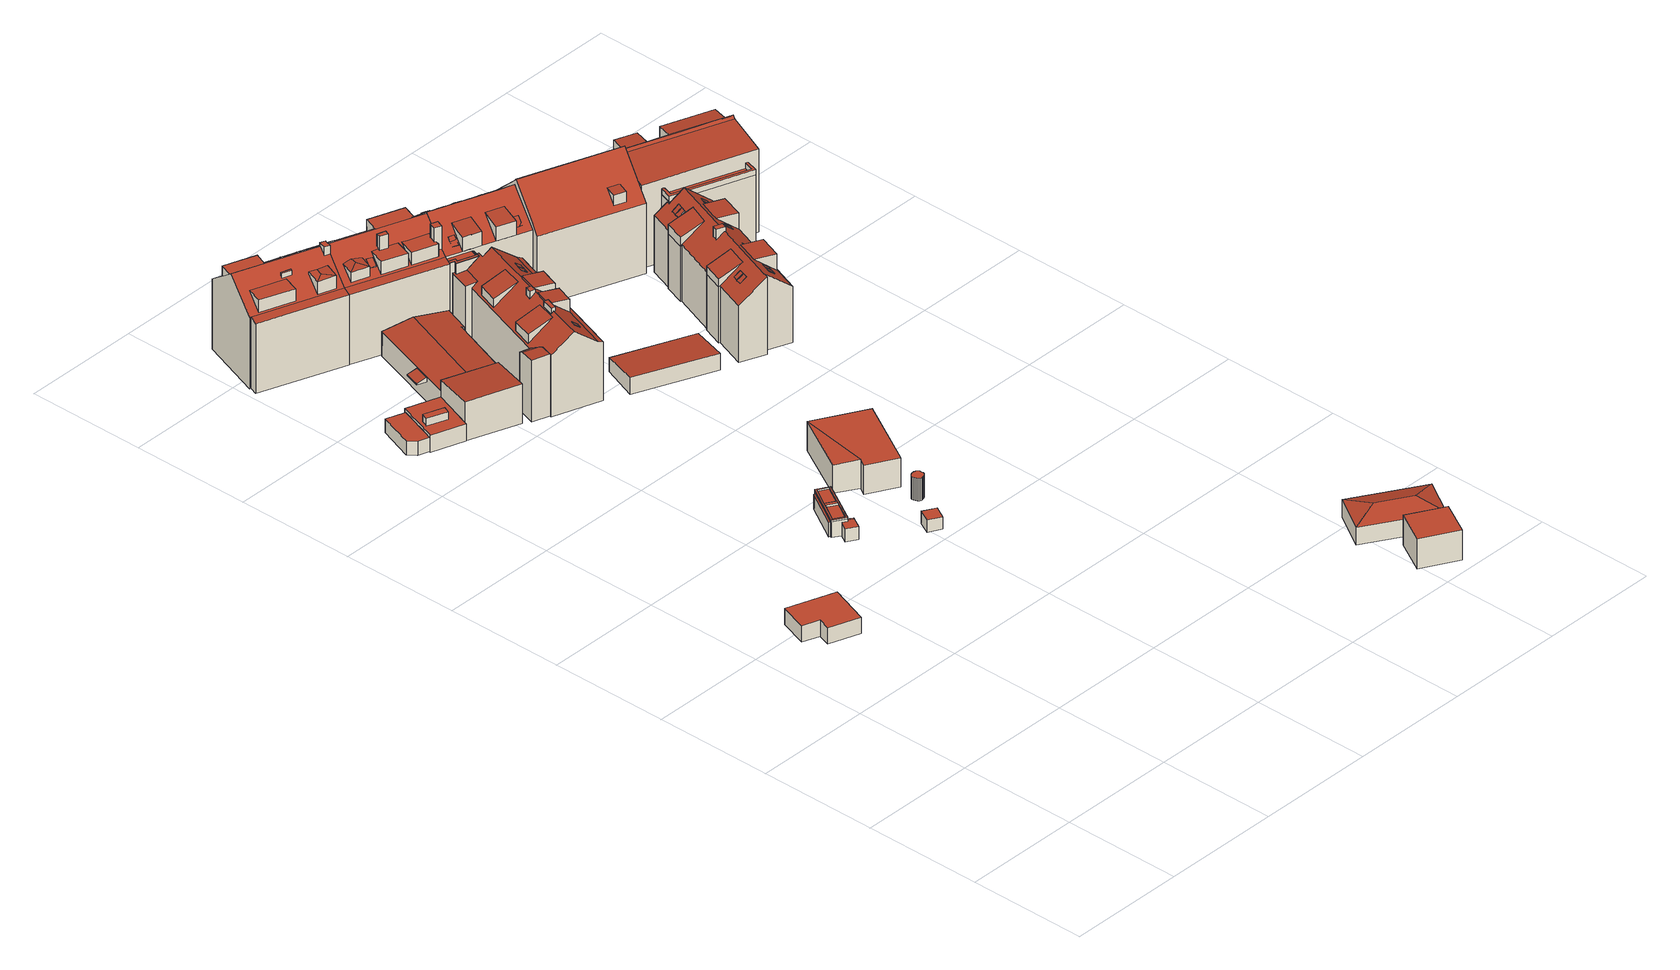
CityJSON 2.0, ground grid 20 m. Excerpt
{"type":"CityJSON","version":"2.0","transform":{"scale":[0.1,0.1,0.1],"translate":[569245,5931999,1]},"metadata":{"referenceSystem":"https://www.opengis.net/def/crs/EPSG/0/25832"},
"CityObjects":{
"building1":{"type":"Building","attributes":{"Grundfläche 2D":"54.340527","Grundhöhe NN":"1.932"},"geometry":[{"type":"Solid","lod":"3","boundaries":[[[[0,1,2,3,4,5]],[[6,7,5,4]],[[7,8,0,5]],[[8,9,1,0]],[[9,10,2,1]],[[10,11,3,2]],[[11,6,4,3]],[[11,10,9,8,7,6]]]],"semantics":{"surfaces":[{"type":"RoofSurface"},{"type":"WallSurface"},{"type":"GroundSurface"}],"values":[[0,1,1,1,1,1,1,2]]}}]},
"building2":{"type":"Building","attributes":{"Grundfläche 2D":"22.832869","Grundhöhe NN":"1.859"},"geometry":[{"type":"Solid","lod":"3","boundaries":[[[[12,13,14,15,16]],[[12,16,17,18]],[[13,12,18,19]],[[14,13,19,20]],[[15,14,20,21]],[[16,15,21,17]],[[21,20,19,18,17]]]],"semantics":{"surfaces":[{"type":"RoofSurface"},{"type":"WallSurface"},{"type":"GroundSurface"}],"values":[[0,1,1,1,1,1,2]]}}]},
"building3":{"type":"Building","attributes":{"Grundfläche 2D":"44.532243","Grundhöhe NN":"1.876"},"children":["building3-1"],"geometry":[{"type":"Solid","lod":"3","boundaries":[[[[22,23,24,25,26]],[[25,24,27,28]],[[29,22,26,25,28,21]],[[23,22,29,30]],[[24,23,30,27]],[[29,21,28,27,30]]]],"semantics":{"surfaces":[{"type":"RoofSurface"},{"type":"WallSurface"},{"type":"GroundSurface"}],"values":[[0,1,1,1,1,2]]}}]},
"building3-1":{"type":"BuildingInstallation","parents":["building3"],"geometry":[{"type":"MultiSurface","lod":"3","boundaries":[[[31,32,33,34]],[[34,33,35,36]],[[31,34,36,37]],[[37,38,32,31]],[[38,35,33,32]]],"semantics":{"surfaces":[{"type":"RoofSurface"},{"type":"WallSurface"}],"values":[0,1,1,1,1]}}]},
"building4":{"type":"Building","attributes":{"Grundfläche 2D":"25.685992","Grundhöhe NN":"2.816"},"children":["building4-1","building4-2","building4-3"],"geometry":[{"type":"Solid","lod":"3","boundaries":[[[[39,40,41,42,43,44]],[[45,46,47,48]],[[49,50,51,52]],[[53,54,55,56,57,58]],[[45,48,59,60]],[[46,45,60,61]],[[47,46,61,62]],[[49,52,63,64]],[[50,49,64,65]],[[51,50,65,66]],[[56,39,44,67,68,57]],[[63,52,51,66,69,42,41,40,39,56,55,70]],[[43,42,69,71]],[[47,62,67,44,43,71,59,48]],[[58,57,68,72]],[[53,58,72,73]],[[54,53,73,74]],[[55,54,74,70]],[[62,61,60,59,71,69,66,65,64,63,70,74,73,72,68,67]]]],"semantics":{"surfaces":[{"type":"RoofSurface"},{"type":"WallSurface"},{"type":"GroundSurface"}],"values":[[0,0,0,0,1,1,1,1,1,1,1,1,1,1,1,1,1,1,2]]}}]},
"building4-1":{"type":"BuildingInstallation","parents":["building4"],"geometry":[{"type":"MultiSurface","lod":"3","boundaries":[[[75,76,77,78,79,80,81,82]],[[83,84,77,76]],[[78,85,86,79]],[[80,79,86,87]],[[42,43,82,81]],[[43,44,75,82]]],"semantics":{"surfaces":[{"type":"RoofSurface"},{"type":"WallSurface"}],"values":[0,1,1,1,1,1]}}]},
"building4-2":{"type":"BuildingInstallation","parents":["building4"],"geometry":[{"type":"MultiSurface","lod":"3","boundaries":[[[88,89,76,75,90,91,92,81,80,93]],[[44,39,90,75]],[[39,40,41,42,81,92,91,90]],[[93,80,87,94]],[[95,96,89,88]],[[96,83,76,89]]],"semantics":{"surfaces":[{"type":"RoofSurface"},{"type":"WallSurface"}],"values":[0,1,1,1,1,1]}}]},
"building4-3":{"type":"BuildingInstallation","parents":["building4"],"geometry":[{"type":"MultiSurface","lod":"3","boundaries":[[[77,88,93,78]],[[88,77,84,95]],[[78,93,94,85]]],"semantics":{"surfaces":[{"type":"RoofSurface"},{"type":"WallSurface"}],"values":[0,1,1]}}]},
"building5":{"type":"Building","attributes":{"Grundfläche 2D":"193.200334","Grundhöhe NN":"1.757"},"children":["building5-1","building5-2","building5-3","building5-4"],"geometry":[{"type":"Solid","lod":"3","boundaries":[[[[97,98,99,100,101]],[[102,103,104]],[[103,102,105,106]],[[107,108,104,103,106]],[[109,110,111,112]],[[113,114,115,116,117,118],[119,120,121,109,112,122]],[[116,123,124,125,126,113,118,117],[127,128,97,101,100],[108,107,106,105,129,130,131]],[[126,125,124,132,133]],[[99,98,128,127]],[[100,99,127]],[[98,97,128]],[[102,104,130,129]],[[105,102,129]],[[104,108,131,130]],[[112,111,122]],[[121,120,110,109]],[[122,111,110,120,119]],[[132,124,134,135]],[[133,132,135,136]],[[126,133,136,137]],[[115,114,138,139]],[[123,116,115,139,140]],[[124,123,140,134]],[[114,113,126,137,138]],[[134,140,139,138,137,136,135]]]],"semantics":{"surfaces":[{"type":"RoofSurface"},{"type":"WallSurface"},{"type":"GroundSurface"}],"values":[[0,0,0,0,0,0,0,0,1,1,1,1,1,1,1,1,1,1,1,1,1,1,1,1,2]]}}]},
"building5-1":{"type":"BuildingInstallation","parents":["building5"],"geometry":[{"type":"MultiSurface","lod":"3","boundaries":[[[141,142,143,144]],[[144,143,145,146]],[[141,144,146,147]],[[142,141,147,148]],[[143,142,148,145]]],"semantics":{"surfaces":[{"type":"RoofSurface"},{"type":"WallSurface"}],"values":[0,1,1,1,1]}}]},
"building5-2":{"type":"BuildingInstallation","parents":["building5"],"geometry":[{"type":"MultiSurface","lod":"3","boundaries":[[[149,150,151,152,153,154]],[[155,117,156,152,151,150]],[[156,157,153,152]],[[158,149,154,153,157,118]],[[158,155,150,149]]],"semantics":{"surfaces":[{"type":"RoofSurface"},{"type":"WallSurface"}],"values":[0,1,1,1,1]}}]},
"building5-3":{"type":"BuildingInstallation","parents":["building5"],"geometry":[{"type":"MultiSurface","lod":"3","boundaries":[[[159,160,161,162]],[[163,164,159,162]],[[164,165,160,159]],[[165,166,161,160]],[[166,163,162,161]]],"semantics":{"surfaces":[{"type":"RoofSurface"},{"type":"WallSurface"}],"values":[0,1,1,1,1]}}]},
"building5-4":{"type":"BuildingInstallation","parents":["building5"],"geometry":[{"type":"MultiSurface","lod":"3","boundaries":[[[167,168,169,170]],[[170,169,171,172]],[[167,170,172,173]],[[168,167,173,174]],[[169,168,174,171]]],"semantics":{"surfaces":[{"type":"RoofSurface"},{"type":"WallSurface"}],"values":[0,1,1,1,1]}}]},
"building6":{"type":"Building","attributes":{"Grundfläche 2D":"5.568268","Grundhöhe NN":"2.691"},"geometry":[{"type":"Solid","lod":"3","boundaries":[[[[175,176,177,178]],[[179,180,178,177]],[[180,181,175,178]],[[181,182,176,175]],[[182,179,177,176]],[[182,181,180,179]]]],"semantics":{"surfaces":[{"type":"RoofSurface"},{"type":"WallSurface"},{"type":"GroundSurface"}],"values":[[0,1,1,1,1,2]]}}]},
"building7":{"type":"Building","attributes":{"Grundfläche 2D":"240.146112","Grundhöhe NN":"1.621"},"children":["building7-1"],"geometry":[{"type":"Solid","lod":"3","boundaries":[[[[183,184,185,186,187]],[[183,188,189,190,191,192,184]],[[193,194,195,196]],[[188,197,198,189]],[[190,189,198,199]],[[191,190,199,200]],[[192,191,200,201]],[[185,184,192,201,202]],[[187,186,185,202,203]],[[193,187,203,204,194]],[[195,194,204,205]],[[195,205,197,188,196]],[[187,193,196,188,183]],[[205,204,203,202,201,200,199,198,197]]]],"semantics":{"surfaces":[{"type":"RoofSurface"},{"type":"WallSurface"},{"type":"GroundSurface"}],"values":[[0,0,0,1,1,1,1,1,1,1,1,1,1,2]]}}]},
"building7-1":{"type":"BuildingInstallation","parents":["building7"],"geometry":[{"type":"MultiSurface","lod":"3","boundaries":[[[206,207,208,209]],[[210,211,209,208]],[[212,210,208,207]],[[211,213,206,209]],[[213,212,207,206]],[[212,213,211,210]]],"semantics":{"surfaces":[{"type":"RoofSurface"},{"type":"WallSurface"},{"type":"OuterCeilingSurface"}],"values":[0,1,1,1,1,2]}}]},
"building8":{"type":"Building","attributes":{"Grundfläche 2D":"2.657751","Grundhöhe NN":"2.793"},"geometry":[{"type":"Solid","lod":"3","boundaries":[[[[214,215,216,217,218,219,220,221,222,223,224,225,226,227,228,229,230,231,232,233]],[[234,235,222,221]],[[235,236,223,222]],[[236,237,224,223]],[[237,238,225,224]],[[238,239,226,225]],[[239,240,227,226]],[[240,241,228,227]],[[241,242,229,228]],[[242,243,230,229]],[[243,244,231,230]],[[244,245,232,231]],[[245,246,233,232]],[[246,247,214,233]],[[247,248,215,214]],[[248,249,216,215]],[[249,250,217,216]],[[250,251,218,217]],[[251,252,219,218]],[[252,253,220,219]],[[253,234,221,220]],[[244,243,242,241,240,239,238,237,236,235,234,253,252,251,250,249,248,247,246,245]]]],"semantics":{"surfaces":[{"type":"RoofSurface"},{"type":"WallSurface"},{"type":"GroundSurface"}],"values":[[0,1,1,1,1,1,1,1,1,1,1,1,1,1,1,1,1,1,1,1,1,2]]}}]},
"building9":{"type":"Building","attributes":{"Grundfläche 2D":"118.452897","Grundhöhe NN":"2.878"},"geometry":[{"type":"Solid","lod":"3","boundaries":[[[[254,255,256,257]],[[256,255,258,259,260]],[[261,262,263,255,254,257]],[[263,264,258,255]],[[264,265,259,258]],[[265,266,260,259]],[[266,267,256,260]],[[267,261,257,256]],[[267,266,265,264,263,262,261]]]],"semantics":{"surfaces":[{"type":"RoofSurface"},{"type":"WallSurface"},{"type":"GroundSurface"}],"values":[[0,0,1,1,1,1,1,1,2]]}}]},
"building10":{"type":"Building","attributes":{"Grundfläche 2D":"240.485648","Grundhöhe NN":"1.608"},"children":["building10-1","building10-2","building10-3","building10-4","building10-5"],"geometry":[{"type":"Solid","lod":"3","boundaries":[[[[268,269,270,271,272,273,274,275]],[[276,277,278,279,280]],[[281,282,283,284]],[[285,286,287,288,289,290,291,292,293,294]],[[272,271,270,288,287,295,296,297,298,299,294,293,300,301,302,303,304,290,289,305,273]],[[306,304,303,302,301,300,307,308,309,310,311,312,313,314,315,316,317,318,319,320],[321,322,276,280,279],[323,284,283,324]],[[325,326,297,296,295,327,328]],[[313,312,329,330,331,332,333,334,314]],[[335,336,337,317]],[[320,338,318,317,337,339]],[[288,270,269,268]],[[275,274,273,305,289]],[[289,288,268,275]],[[277,322,321,278]],[[279,278,321]],[[322,277,276]],[[281,323,324,282]],[[283,282,324]],[[281,284,323]],[[325,285,294,299,298,297,326]],[[286,328,327,295,287]],[[286,285,325,328]],[[329,312,340,341]],[[331,330,342,343]],[[330,329,341,342]],[[344,333,332,331,343,345]],[[334,333,344,346,315,314]],[[335,316,347,348,336]],[[339,337,336,348,349]],[[320,339,349,350]],[[317,318,317,316,335]],[[307,300,293,292,351,352]],[[353,309,308,307,352,354]],[[310,309,353,355]],[[311,310,355,356]],[[311,356,340,312]],[[316,315,346,347]],[[338,319,318]],[[357,306,320,319,338,320,350]],[[291,290,304,306,357,358]],[[292,291,358,351]],[[346,344,345,343,342,341,340,356,355,353,354,352,351,358,357,350,349,348,347]]]],"semantics":{"surfaces":[{"type":"RoofSurface"},{"type":"WallSurface"},{"type":"GroundSurface"}],"values":[[0,0,0,0,0,0,0,0,0,0,1,1,1,1,1,1,1,1,1,1,1,1,1,1,1,1,1,1,1,1,1,1,1,1,1,1,1,1,1,1,1,2]]}}]},
"building10-1":{"type":"BuildingInstallation","parents":["building10"],"geometry":[{"type":"MultiSurface","lod":"3","boundaries":[[[359,360,361,362,363]],[[361,360,364,365]],[[366,363,362,361,365,303]],[[359,363,366,367]],[[302,364,360,359,367]]],"semantics":{"surfaces":[{"type":"RoofSurface"},{"type":"WallSurface"}],"values":[0,1,1,1,1]}}]},
"building10-2":{"type":"BuildingInstallation","parents":["building10"],"geometry":[{"type":"MultiSurface","lod":"3","boundaries":[[[368,369,370,371,372,373]],[[374,370,369,368,375,376]],[[373,372,377,378]],[[368,373,378,375]],[[374,379,371,370]],[[372,371,379,377]]],"semantics":{"surfaces":[{"type":"RoofSurface"},{"type":"WallSurface"}],"values":[0,1,1,1,1,1]}}]},
"building10-3":{"type":"BuildingInstallation","parents":["building10"],"geometry":[{"type":"MultiSurface","lod":"3","boundaries":[[[380,381,382,383,384,385]],[[385,384,386,387]],[[381,380,385,387,388]],[[388,389,382,381]],[[384,383,382,389,386]]],"semantics":{"surfaces":[{"type":"RoofSurface"},{"type":"WallSurface"}],"values":[0,1,1,1,1]}}]},
"building10-4":{"type":"BuildingInstallation","parents":["building10"],"geometry":[{"type":"MultiSurface","lod":"3","boundaries":[[[390,391,392,393]],[[391,390,394,395]],[[395,396,392,391]],[[397,393,392,396]],[[397,394,390,393]]],"semantics":{"surfaces":[{"type":"RoofSurface"},{"type":"WallSurface"}],"values":[0,1,1,1,1]}}]},
"building10-5":{"type":"BuildingInstallation","parents":["building10"],"geometry":[{"type":"MultiSurface","lod":"3","boundaries":[[[398,399,400,401,402,403]],[[404,405,403,402]],[[399,398,403,405,406]],[[399,406,407,401,400]],[[402,401,407,404]]],"semantics":{"surfaces":[{"type":"RoofSurface"},{"type":"WallSurface"}],"values":[0,1,1,1,1]}}]},
"building11":{"type":"Building","attributes":{"Grundfläche 2D":"162.364234","Grundhöhe NN":"1.799"},"children":["building11-1","building11-2","building11-3","building11-4"],"geometry":[{"type":"MultiSurface","lod":"3","boundaries":[[[408,409,410]],[[409,411,412,413,410]],[[414,415,416,411,409,408]],[[417,418,419,420,421]],[[422,423,424,425,426,427,428,429,430]],[[431,432,433,434,435,436,437,438]],[[439,440,114,113],[420,441,442,443,417,421]],[[444,445,446,447,439,113,126,448],[449,423,422,430,450,451,452,453],[454,455,435,434,431,438,456,457],[411,416,415,458,459,460,413,412]],[[126,133,461,462,463,464,445,444,448]],[[408,410,460,459]],[[459,458,415,414,408]],[[410,413,460]],[[420,419,442,441]],[[418,417,443]],[[443,442,419,418]],[[426,425,452,451]],[[429,450,430]],[[424,423,449,453]],[[425,424,453,452]],[[454,457,437,436,455]],[[438,437,457,456]],[[455,436,435]],[[440,439,447,446,445,465,466]],[[466,467,468,138,114,440]],[[126,113,114,138,137]],[[469,470,471,462,461,133,136,472]],[[473,465,445,464,463,462,471,474]],[[133,126,137,136]],[[468,475,476,477]],[[478,467,479,480]],[[481,472,477,476]],[[469,482,480,479]],[[472,136,137,138,468,477]],[[466,465,473,474,471,470,469,479,467]]],"semantics":{"surfaces":[{"type":"RoofSurface"},{"type":"WallSurface"},{"type":"GroundSurface"}],"values":[0,0,0,0,0,0,0,0,0,1,1,1,1,1,1,1,1,1,1,1,1,1,1,1,1,1,1,1,1,1,1,1,2,2]}}]},
"building11-1":{"type":"BuildingInstallation","parents":["building11"],"geometry":[{"type":"MultiSurface","lod":"3","boundaries":[[[483,484,485,486]],[[486,485,433,432]],[[487,483,486,432,431]],[[487,488,484,483]],[[433,485,484,488,434]]],"semantics":{"surfaces":[{"type":"RoofSurface"},{"type":"WallSurface"}],"values":[0,1,1,1,1]}}]},
"building11-2":{"type":"BuildingInstallation","parents":["building11"],"geometry":[{"type":"MultiSurface","lod":"3","boundaries":[[[489,490,491,492]],[[490,489,493,494]],[[492,491,495,496]],[[489,492,496,493]],[[491,490,494,495]]],"semantics":{"surfaces":[{"type":"RoofSurface"},{"type":"WallSurface"}],"values":[0,1,1,1,1]}}]},
"building11-3":{"type":"BuildingInstallation","parents":["building11"],"geometry":[{"type":"MultiSurface","lod":"3","boundaries":[[[497,498,499,500,501]],[[450,429,428,499,498,497,447]],[[500,499,428,427]],[[426,451,446,501,500,427]],[[497,501,446,447]]],"semantics":{"surfaces":[{"type":"RoofSurface"},{"type":"WallSurface"}],"values":[0,1,1,1,1]}}]},
"building11-4":{"type":"BuildingInstallation","parents":["building11"],"geometry":[{"type":"MultiSurface","lod":"3","boundaries":[[[502,503,504,505]],[[503,502,506,507]],[[502,505,508,506]],[[505,504,509,508]],[[504,503,507,509]]],"semantics":{"surfaces":[{"type":"RoofSurface"},{"type":"WallSurface"}],"values":[0,1,1,1,1]}}]},
"building12":{"type":"Building","attributes":{"Grundfläche 2D":"8.737356","Grundhöhe NN":"1.608"},"geometry":[{"type":"Solid","lod":"3","boundaries":[[[[510,511,512,513]],[[514,515,513,512]],[[515,516,510,513]],[[516,517,511,510]],[[517,514,512,511]],[[517,516,515,514]]]],"semantics":{"surfaces":[{"type":"RoofSurface"},{"type":"WallSurface"},{"type":"GroundSurface"}],"values":[[0,1,1,1,1,2]]}}]},
"building13":{"type":"Building","attributes":{"Grundfläche 2D":"90.096432","Grundhöhe NN":"1.053"},"geometry":[{"type":"Solid","lod":"3","boundaries":[[[[518,519,520,521]],[[522,523,521,520]],[[523,524,518,521]],[[524,525,519,518]],[[525,522,520,519]],[[525,524,523,522]]]],"semantics":{"surfaces":[{"type":"RoofSurface"},{"type":"WallSurface"},{"type":"GroundSurface"}],"values":[[0,1,1,1,1,2]]}}]},
"building14":{"type":"Building","attributes":{"Grundfläche 2D":"41.977343","Grundhöhe NN":"3.235"},"geometry":[{"type":"Solid","lod":"3","boundaries":[[[[526,527,528,529]],[[530,531,529,528]],[[531,532,526,529]],[[532,533,527,526]],[[533,530,528,527]],[[533,532,531,530]]]],"semantics":{"surfaces":[{"type":"RoofSurface"},{"type":"WallSurface"},{"type":"GroundSurface"}],"values":[[0,1,1,1,1,2]]}}]},
"building15":{"type":"Building","attributes":{"Grundfläche 2D":"166.358050","Grundhöhe NN":"1.851"},"children":["building15-1","building15-2","building15-3","building15-4","building15-5","building15-6","building15-7","building15-8"],"geometry":[{"type":"Solid","lod":"3","boundaries":[[[[534,535,536,537,538]],[[539,445,540,541,542,543,544,545],[535,534,538,546,547,548],[549,540,550,551,552,553,554,555,556,557,558]],[[559,560,440,539,545]],[[561,562,563,564,557,556,565,566,567,568]],[[569,570,571,311,572,573,574,575,576]],[[537,536,547,546]],[[537,546,538]],[[536,535,548,547]],[[551,550,540,549,558,564,563,562,561,568]],[[557,564,558]],[[566,565,556,555,554,553,552,551,568,567]],[[559,545,544,543,577,578]],[[440,560,559,578,579]],[[539,440,579,580,574,445]],[[581,577,543,542,541,540,445,574,573,572]],[[582,576,575,574,580,583]],[[584,570,569,576,582,585]],[[571,570,584,586]],[[311,571,586,587]],[[572,311,587,581]],[[581,587,586,584,585,582,583,580,579,578,577]]]],"semantics":{"surfaces":[{"type":"RoofSurface"},{"type":"WallSurface"},{"type":"GroundSurface"}],"values":[[0,0,0,0,0,1,1,1,1,1,1,1,1,1,1,1,1,1,1,1,2]]}}]},
"building15-1":{"type":"BuildingInstallation","parents":["building15"],"geometry":[{"type":"MultiSurface","lod":"3","boundaries":[[[588,589,590,591]],[[589,588,592,593]],[[590,589,593,594]],[[591,590,594,595]],[[588,591,595,592]]],"semantics":{"surfaces":[{"type":"RoofSurface"},{"type":"WallSurface"}],"values":[0,1,1,1,1]}}]},
"building15-2":{"type":"BuildingInstallation","parents":["building15"],"geometry":[{"type":"MultiSurface","lod":"3","boundaries":[[[596,597,598,599]],[[597,596,600,601]],[[599,598,602,603]],[[596,599,603,600]],[[598,597,601,602]]],"semantics":{"surfaces":[{"type":"RoofSurface"},{"type":"WallSurface"}],"values":[0,1,1,1,1]}}]},
"building15-3":{"type":"BuildingInstallation","parents":["building15"],"geometry":[{"type":"MultiSurface","lod":"3","boundaries":[[[604,605,606,607,608]],[[609,610,606,605]],[[607,606,610,611]],[[604,608,607,611,612]],[[612,609,605,604]]],"semantics":{"surfaces":[{"type":"RoofSurface"},{"type":"WallSurface"}],"values":[0,1,1,1,1]}}]},
"building15-4":{"type":"BuildingInstallation","parents":["building15"],"geometry":[{"type":"MultiSurface","lod":"3","boundaries":[[[613,614,615,616]],[[616,615,617,618]],[[618,619,613,616]],[[619,620,614,613]],[[615,614,620,617]]],"semantics":{"surfaces":[{"type":"RoofSurface"},{"type":"WallSurface"}],"values":[0,1,1,1,1]}}]},
"building15-5":{"type":"BuildingInstallation","parents":["building15"],"geometry":[{"type":"MultiSurface","lod":"3","boundaries":[[[621,622,623,463,624,625,626,627,628,629,630]],[[575,576,463,623]],[[576,569,570,625,624,463]],[[570,571,626,625]],[[571,311,627,626]],[[311,572,628,627]],[[573,629,628,572]],[[573,631,630,629]],[[632,621,630,631]],[[622,621,632,633]],[[633,575,623,622]]],"semantics":{"surfaces":[{"type":"RoofSurface"},{"type":"WallSurface"}],"values":[0,1,1,1,1,1,1,1,1,1,1]}}]},
"building15-6":{"type":"BuildingInstallation","parents":["building15"],"geometry":[{"type":"MultiSurface","lod":"3","boundaries":[[[634,635,636,637]],[[635,634,638,639]],[[636,635,639,640]],[[637,636,640,641]],[[634,637,641,638]]],"semantics":{"surfaces":[{"type":"RoofSurface"},{"type":"WallSurface"}],"values":[0,1,1,1,1]}}]},
"building15-7":{"type":"BuildingInstallation","parents":["building15"],"geometry":[{"type":"MultiSurface","lod":"3","boundaries":[[[642,643,644,645]],[[646,647,643,642]],[[644,643,647,648]],[[648,649,645,644]],[[642,645,649,646]]],"semantics":{"surfaces":[{"type":"RoofSurface"},{"type":"WallSurface"}],"values":[0,1,1,1,1]}}]},
"building15-8":{"type":"BuildingInstallation","parents":["building15"],"geometry":[{"type":"MultiSurface","lod":"3","boundaries":[[[650,651,652,653,654]],[[652,651,655,656]],[[656,657,654,653,652]],[[657,658,650,654]],[[658,655,651,650]]],"semantics":{"surfaces":[{"type":"RoofSurface"},{"type":"WallSurface"}],"values":[0,1,1,1,1]}}]},
"building16":{"type":"Building","attributes":{"Grundfläche 2D":"94.443773","Grundhöhe NN":"2.491"},"geometry":[{"type":"Solid","lod":"3","boundaries":[[[[659,660,661]],[[659,662,663,660]],[[662,659,661,664]],[[662,664,663]],[[665,666,661,660]],[[666,667,664,661]],[[667,668,663,664]],[[668,665,660,663]],[[668,667,666,665]]]],"semantics":{"surfaces":[{"type":"RoofSurface"},{"type":"WallSurface"},{"type":"GroundSurface"}],"values":[[0,0,0,0,1,1,1,1,2]]}}]},
"building17":{"type":"Building","attributes":{"Grundfläche 2D":"224.688408","Grundhöhe NN":"2.009"},"children":["building17-1","building17-2","building17-3","building17-4","building17-5","building17-6","building17-7","building17-8","building17-9","building17-10","building17-11"],"geometry":[{"type":"Solid","lod":"3","boundaries":[[[[669,670,671,672]],[[673,674,675,676,677,678,679,680,681,682,683,684],[685,686,687,688,689,679],[690,691,692,693,694,695,680]],[[696,669,672,697,698,699,676,675,674,673,684,683,700,701,702,703,704,705,706]],[[707,689,688,687,686,708,709]],[[694,693,692,691,690,710,711,712]],[[704,713,714,705]],[[697,672,671,715]],[[696,716,670,669]],[[716,715,671,670]],[[679,689,707,709]],[[708,686,685]],[[709,708,685,679]],[[694,712,695]],[[690,680,711,710]],[[680,695,712,711]],[[706,705,714,717]],[[703,718,713,704]],[[718,717,714,713]],[[700,683,682,719,720]],[[701,700,720,721]],[[702,701,721,722]],[[703,702,722,723]],[[718,703,723,724]],[[717,718,724,725]],[[706,717,725,726]],[[696,706,726,727]],[[716,696,727,728]],[[715,716,728,729]],[[697,715,729,730]],[[698,697,730,731]],[[699,698,731,732]],[[676,699,732,733]],[[677,676,733,734]],[[682,681,680,679,678,677,734,719]],[[727,726,725,724,723,722,721,720,719,734,733,732,731,730,729,728]]]],"semantics":{"surfaces":[{"type":"RoofSurface"},{"type":"WallSurface"},{"type":"GroundSurface"}],"values":[[0,0,0,0,0,0,1,1,1,1,1,1,1,1,1,1,1,1,1,1,1,1,1,1,1,1,1,1,1,1,1,1,1,1,2]]}}]},
"building17-1":{"type":"BuildingInstallation","parents":["building17"],"geometry":[{"type":"MultiSurface","lod":"3","boundaries":[[[735,736,737,738,739]],[[740,741,735,739]],[[737,736,742,743]],[[739,738,737,743,744,740]],[[741,742,736,735]]],"semantics":{"surfaces":[{"type":"RoofSurface"},{"type":"WallSurface"}],"values":[0,1,1,1,1]}}]},
"building17-2":{"type":"BuildingInstallation","parents":["building17"],"geometry":[{"type":"MultiSurface","lod":"3","boundaries":[[[745,746,747,748,749,750]],[[751,752,750,749]],[[746,745,750,752,753]],[[748,747,746,753,754]],[[754,751,749,748]]],"semantics":{"surfaces":[{"type":"RoofSurface"},{"type":"WallSurface"}],"values":[0,1,1,1,1]}}]},
"building17-3":{"type":"BuildingInstallation","parents":["building17"],"geometry":[{"type":"MultiSurface","lod":"3","boundaries":[[[755,756,757,758]],[[759,760,757,756]],[[755,758,761,762]],[[760,761,758,757]],[[755,762,759,756]]],"semantics":{"surfaces":[{"type":"RoofSurface"},{"type":"WallSurface"}],"values":[0,1,1,1,1]}}]},
"building17-4":{"type":"BuildingInstallation","parents":["building17"],"geometry":[{"type":"MultiSurface","lod":"3","boundaries":[[[763,764,765,766]],[[764,763,767,768]],[[763,766,769,767]],[[766,765,770,769]],[[765,764,768,770]]],"semantics":{"surfaces":[{"type":"RoofSurface"},{"type":"WallSurface"}],"values":[0,1,1,1,1]}}]},
"building17-5":{"type":"BuildingInstallation","parents":["building17"],"geometry":[{"type":"MultiSurface","lod":"3","boundaries":[[[771,772,773,774,775,776]],[[777,778,772,771]],[[779,774,773,772,778,674]],[[780,775,774,779]],[[780,673,777,771,776,775]]],"semantics":{"surfaces":[{"type":"RoofSurface"},{"type":"WallSurface"}],"values":[0,1,1,1,1]}}]},
"building17-6":{"type":"BuildingInstallation","parents":["building17"],"geometry":[{"type":"MultiSurface","lod":"3","boundaries":[[[781,782,783,784]],[[784,783,785,786]],[[781,784,786,787]],[[782,781,787,788]],[[783,782,788,785]]],"semantics":{"surfaces":[{"type":"RoofSurface"},{"type":"WallSurface"}],"values":[0,1,1,1,1]}}]},
"building17-7":{"type":"BuildingInstallation","parents":["building17"],"geometry":[{"type":"MultiSurface","lod":"3","boundaries":[[[789,790,791,792]],[[790,789,793,794]],[[792,791,795,796]],[[791,790,794,795]],[[789,792,796,793]]],"semantics":{"surfaces":[{"type":"RoofSurface"},{"type":"WallSurface"}],"values":[0,1,1,1,1]}}]},
"building17-8":{"type":"BuildingInstallation","parents":["building17"],"geometry":[{"type":"MultiSurface","lod":"3","boundaries":[[[797,798,799,800]],[[800,799,801,802]],[[800,802,797]],[[798,797,803]],[[799,798,803,801]]],"semantics":{"surfaces":[{"type":"RoofSurface"},{"type":"WallSurface"}],"values":[0,1,1,1,1]}}]},
"building17-9":{"type":"BuildingInstallation","parents":["building17"],"geometry":[{"type":"MultiSurface","lod":"3","boundaries":[[[804,805,806,807]],[[808,809,807,806]],[[805,804,810,811]],[[808,806,805,811]],[[809,810,804,807]]],"semantics":{"surfaces":[{"type":"RoofSurface"},{"type":"WallSurface"}],"values":[0,1,1,1,1]}}]},
"building17-10":{"type":"BuildingInstallation","parents":["building17"],"geometry":[{"type":"MultiSurface","lod":"3","boundaries":[[[812,813,814,815]],[[815,814,816,817]],[[812,815,817,818]],[[813,812,818,819]],[[814,813,819,816]]],"semantics":{"surfaces":[{"type":"RoofSurface"},{"type":"WallSurface"}],"values":[0,1,1,1,1]}}]},
"building17-11":{"type":"BuildingInstallation","parents":["building17"],"geometry":[{"type":"MultiSurface","lod":"3","boundaries":[[[820,821,822,823]],[[821,820,824,825]],[[820,823,826,824]],[[827,826,823,822]],[[825,827,822,821]]],"semantics":{"surfaces":[{"type":"RoofSurface"},{"type":"WallSurface"}],"values":[0,1,1,1,1]}}]},
"building18":{"type":"Building","attributes":{"Grundfläche 2D":"188.086031","Grundhöhe NN":"1.891"},"children":["building18-1","building18-2","building18-3"],"geometry":[{"type":"MultiSurface","lod":"3","boundaries":[[[828,829,830,831,832,833,834]],[[835,836,837,838,831,830]],[[836,835,830,829,828,834,839,840]],[[841,842,837,836,840,843]],[[833,832,831,838,837,842,844]],[[844,845,846,839,834,833]],[[847,845,841,848]],[[846,849,850,843]],[[840,839,846,843]],[[841,845,844,842]]],"semantics":{"surfaces":[{"type":"RoofSurface"},{"type":"WallSurface"},{"type":"GroundSurface"}],"values":[0,0,1,1,1,1,1,1,2,2]}}]},
"building18-1":{"type":"BuildingInstallation","parents":["building18"],"geometry":[{"type":"MultiSurface","lod":"3","boundaries":[[[851,852,853,854]],[[854,853,855,856]],[[851,854,856,857]],[[852,851,857,858]],[[853,852,858,855]]],"semantics":{"surfaces":[{"type":"RoofSurface"},{"type":"WallSurface"}],"values":[0,1,1,1,1]}}]},
"building18-2":{"type":"BuildingInstallation","parents":["building18"],"geometry":[{"type":"MultiSurface","lod":"3","boundaries":[[[859,860,861,862,863,864]],[[865,866,859,864]],[[867,861,860,859,866,868]],[[865,864,863,862,869,870]]],"semantics":{"surfaces":[{"type":"RoofSurface"},{"type":"WallSurface"}],"values":[0,1,1,1]}}]},
"building18-3":{"type":"BuildingInstallation","parents":["building18"],"geometry":[{"type":"MultiSurface","lod":"3","boundaries":[[[871,872,873,874]],[[874,873,875,876]],[[871,874,876,877]],[[872,871,877,878]],[[873,872,878,875]]],"semantics":{"surfaces":[{"type":"RoofSurface"},{"type":"WallSurface"}],"values":[0,1,1,1,1]}}]},
"building19":{"type":"Building","attributes":{"Grundfläche 2D":"247.452244","Grundhöhe NN":"1.872"},"children":["building19-1"],"geometry":[{"type":"Solid","lod":"3","boundaries":[[[[879,880,881,882,883]],[[884,885,886,887,888]],[[889,890,891,888,887,886,892,893,883,882,881,894,895,896,897,898,899]],[[900,901,902,903,904,905]],[[906,907,908,909]],[[897,896,909,908,889,899,898]],[[881,880,894]],[[879,883,893]],[[880,879,893,894]],[[885,892,886]],[[888,891,884]],[[885,884,891,892]],[[903,902,910,911]],[[904,903,911,912]],[[905,904,912,913]],[[902,901,900,905,913,914,907,906,915,910]],[[916,917,890,889,908,907,914,918]],[[895,894,893,892,891,890,917,844]],[[906,909,896,895,844,915]],[[910,915,844,917,916,918,914,913,912,911]]]],"semantics":{"surfaces":[{"type":"RoofSurface"},{"type":"WallSurface"},{"type":"GroundSurface"}],"values":[[0,0,0,0,0,0,1,1,1,1,1,1,1,1,1,1,1,1,1,2]]}}]},
"building19-1":{"type":"BuildingInstallation","parents":["building19"],"geometry":[{"type":"MultiSurface","lod":"3","boundaries":[[[919,920,921,922,923,924,925,926]],[[900,927,921,920]],[[927,928,922,921]],[[901,923,922,928]],[[923,901,902,924]],[[902,903,925,924]],[[903,904,926,925]],[[904,905,919,926]],[[905,900,920,919]]],"semantics":{"surfaces":[{"type":"RoofSurface"},{"type":"WallSurface"}],"values":[0,1,1,1,1,1,1,1,1]}}]}
},
"vertices":[
[68,573,37],[96,563,37],[89,542,37],[140,524,37],[164,592,37],[84,620,37],[164,592,9],[84,620,9],[68,573,9],[96,563,9],[89,542,9],[140,524,9],
[55,1358,33],[34,1299,33],[44,1286,33],[63,1280,33],[86,1347,33],[86,1347,9],[55,1358,9],[34,1299,9],[44,1286,9],[63,1280,9],
[62,1278,38],[117,1259,38],[143,1331,38],[87,1350,38],[63,1280,38],[143,1331,9],[87,1350,9],[62,1278,9],[117,1259,9],
[109,1286,51],[113,1297,51],[80,1309,51],[76,1298,51],[80,1309,38],[76,1298,38],[109,1286,38],[113,1297,38],
[299,694,45],[301,697,45],[301,698,45],[339,763,45],[319,775,45],[278,706,45],[314,772,43],[277,710,43],[280,709,43],[316,771,43],[312,691,37],[315,697,37],[305,704,37],[301,698,37],[300,674,41],[310,691,41],[301,697,41],[299,694,41],[291,698,41],[283,684,41],[316,771,18],[314,772,18],[277,710,18],[280,709,18],[301,698,18],[312,691,18],[315,697,18],[305,704,18],[278,706,18],[291,698,18],[339,763,18],[301,697,18],[319,775,18],[283,684,18],[300,674,18],[310,691,18],
[278,706,48],[281,707,48],[299,737,48],[302,742,48],[320,772,48],[336,763,48],[339,763,48],[319,775,48],[281,707,45],[299,737,45],[302,742,45],[320,772,45],[336,763,45],
[316,727,48],[298,697,48],[299,694,48],[301,697,48],[301,698,48],[318,732,48],[318,732,45],[316,727,45],[298,697,45],
[32,1596,155],[23,1571,155],[79,1551,155],[88,1577,155],[49,1590,155],[141,1529,156],[131,1549,155],[112,1539,155],[151,1555,156],[135,1560,155],[124,1565,155],[122,1565,155],[96,1626,155],[104,1647,155],[51,1666,155],[44,1645,155],[169,1574,174],[189,1629,130],[45,1680,129],[25,1625,174],[160,1577,174],[168,1574,174],[67,1660,137],[104,1647,138],[98,1632,150],[51,1666,137],[7,1574,132],[9,1573,132],[78,1549,132],[151,1523,132],[79,1551,134],[23,1571,134],[141,1529,134],[112,1539,134],[121,1564,154],[4,1560,129],[146,1509,129],[9,1573,8],[4,1560,8],[146,1509,8],[151,1523,8],[189,1629,8],[45,1680,8],[7,1574,8],
[170,1617,144],[159,1621,144],[155,1610,152],[166,1606,153],[155,1610,151],[166,1606,152],[170,1617,143],[159,1621,143],
[169,1575,180],[160,1578,180],[160,1577,180],[156,1566,180],[165,1563,180],[168,1574,180],[160,1578,173],[156,1566,165],[165,1563,165],[169,1575,173],
[83,1581,165],[98,1576,165],[100,1579,165],[84,1584,165],[84,1584,160],[83,1581,157],[98,1576,157],[100,1579,160],
[140,1626,145],[133,1629,145],[130,1619,152],[137,1616,152],[130,1619,151],[137,1616,151],[140,1626,144],[133,1629,144],
[401,604,38],[412,625,38],[391,636,38],[380,615,38],[391,636,17],[380,615,17],[401,604,17],[412,625,17],
[187,1315,57],[243,1474,57],[195,1491,49],[164,1395,49],[143,1331,49],[230,1300,51],[237,1298,50],[278,1414,50],[282,1412,49],[297,1455,49],[143,1331,67],[119,1263,74],[206,1232,74],[230,1300,67],[230,1300,6],[237,1298,6],[278,1414,6],[282,1412,6],[297,1455,6],[195,1491,6],[143,1331,6],[119,1263,6],[206,1232,6],
[139,1374,42],[155,1369,47],[164,1395,47],[148,1400,42],[164,1395,40],[148,1400,40],[155,1369,40],[139,1374,40],
[443,686,57],[441,688,57],[439,690,57],[436,691,57],[433,691,57],[431,691,57],[428,689,57],[426,687,57],[425,684,57],[425,682,57],[426,679,57],[427,676,57],[429,674,57],[432,673,57],[435,673,57],[438,674,57],[440,675,57],[442,677,57],[443,680,57],[443,683,57],[426,687,18],[425,684,18],[425,682,18],[426,679,18],[427,676,18],[429,674,18],[432,673,18],[435,673,18],[438,674,18],[440,675,18],[442,677,18],[443,680,18],[443,683,18],[443,686,18],[441,688,18],[439,690,18],[436,691,18],[433,691,18],[431,691,18],[428,689,18],
[361,776,68],[395,756,69],[414,875,69],[359,777,68],[387,743,69],[436,716,69],[499,828,69],[359,777,19],[361,776,19],[395,756,19],[387,743,19],[436,716,19],[499,828,19],[414,875,19],
[354,1295,133],[354,1295,134],[321,1306,138],[318,1298,138],[315,1290,138],[311,1277,138],[344,1266,134],[344,1266,133],[301,1285,137],[264,1297,121],[252,1263,121],[290,1250,137],[292,1256,137],[297,1392,121],[285,1358,121],[322,1345,137],[333,1380,137],[370,1340,111],[359,1308,111],[358,1308,111],[354,1295,111],[344,1266,111],[317,1188,111],[325,1185,107],[402,1410,107],[394,1413,111],[369,1340,111],[325,1319,138],[328,1327,138],[336,1351,138],[343,1349,133],[344,1348,132],[356,1426,142],[318,1315,142],[305,1275,142],[298,1255,142],[280,1200,142],[318,1275,133],[245,1212,113],[342,1431,130],[345,1440,130],[345,1441,130],[342,1442,128],[341,1437,128],[322,1443,112],[312,1412,112],[311,1412,112],[302,1416,104],[246,1252,104],[251,1241,111],[251,1240,111],[253,1236,113],[246,1215,113],[252,1263,106],[264,1297,106],[297,1392,106],[285,1358,106],[370,1340,133],[369,1340,134],[358,1308,134],[359,1308,133],[306,1449,110],[308,1454,110],[305,1455,110],[304,1453,110],[293,1419,110],[302,1416,111],[246,1252,106],[228,1257,106],[225,1249,111],[253,1236,111],[217,1224,113],[322,1443,6],[306,1449,6],[308,1454,6],[305,1455,6],[293,1419,6],[304,1453,6],[302,1416,6],[246,1252,6],[228,1257,6],[217,1224,6],[246,1215,6],[402,1410,6],[342,1431,6],[345,1441,6],[345,1440,6],[342,1442,6],[341,1437,6],[245,1212,6],[325,1185,6],
[307,1274,148],[300,1276,148],[293,1256,148],[298,1255,148],[300,1254,148],[300,1276,139],[293,1256,139],[300,1254,141],[307,1274,141],
[315,1220,122],[317,1227,122],[318,1228,122],[317,1228,122],[309,1231,129],[306,1223,129],[318,1228,121],[315,1220,121],[317,1227,121],[309,1231,128],[306,1223,128],[317,1228,121],
[360,1369,126],[365,1367,122],[368,1375,122],[365,1376,124],[359,1378,129],[356,1370,129],[359,1378,128],[356,1370,128],[365,1367,121],[368,1375,121],
[309,1318,147],[305,1308,147],[314,1305,147],[317,1315,147],[309,1318,134],[305,1308,134],[314,1305,142],[317,1315,142],
[367,1378,123],[369,1377,122],[370,1382,122],[372,1385,122],[363,1388,129],[360,1380,129],[363,1388,128],[360,1380,128],[369,1377,121],[372,1385,121],
[193,1512,153],[184,1531,155],[164,1522,153],[187,1542,155],[180,1543,154],[172,1544,153],[200,1531,153],[201,1534,153],[197,1536,154],[321,1543,157],[330,1568,157],[271,1589,157],[262,1564,157],[272,1560,157],[274,1512,156],[265,1516,156],[255,1488,156],[296,1474,156],[298,1481,156],[296,1482,156],[300,1493,156],[302,1492,156],[306,1501,156],[242,1524,156],[241,1520,156],[228,1525,156],[229,1529,156],[219,1532,156],[209,1505,156],[250,1490,156],[259,1518,156],[322,1520,174],[341,1574,130],[264,1568,155],[271,1589,137],[330,1568,137],[295,1471,132],[304,1468,132],[307,1478,140],[311,1489,148],[208,1502,132],[263,1511,152],[302,1492,148],[298,1481,140],[296,1474,134],[255,1488,134],[214,1503,134],[209,1505,134],[257,1510,150],[250,1490,134],[197,1523,144],[193,1512,135],[164,1522,135],[297,1455,129],[299,1455,129],[300,1457,129],[301,1461,130],[304,1468,8],[341,1574,8],[223,1616,8],[191,1628,8],[180,1497,8],[297,1455,8],[299,1455,8],[147,1509,8],[301,1461,8],[300,1457,8],[191,1628,39],[152,1522,39],[152,1522,8],[223,1616,39],[185,1511,8],[185,1511,39],[147,1509,39],[180,1497,39],
[244,1528,180],[230,1532,180],[228,1525,180],[241,1520,180],[244,1528,159],[230,1532,159],
[210,1515,143],[214,1526,151],[204,1529,152],[201,1519,143],[210,1515,142],[214,1526,150],[204,1529,151],[201,1519,142],
[311,1489,180],[302,1492,180],[300,1493,180],[296,1482,180],[307,1478,180],
[211,1604,143],[200,1608,143],[196,1597,151],[207,1593,152],[211,1604,142],[200,1608,142],[207,1593,151],[196,1597,150],
[374,1271,25],[395,1335,25],[383,1339,27],[362,1275,27],[383,1339,6],[362,1275,6],[374,1271,6],[395,1335,6],
[497,1117,30],[518,1178,25],[389,1231,25],[367,1171,30],[389,1231,1],[367,1171,1],[497,1117,1],[518,1178,1],
[774,34,74],[833,1,74],[863,55,74],[804,88,74],[863,55,22],[804,88,22],[774,34,22],[833,1,22],
[421,1464,160],[394,1473,160],[382,1441,156],[412,1430,156],[423,1463,160],[322,1520,176],[344,1454,132],[346,1453,132],[360,1448,132],[437,1421,132],[454,1468,172],[456,1473,176],[412,1430,132],[382,1441,132],[387,1455,145],[346,1454,132],[344,1455,132],[331,1459,132],[337,1476,147],[338,1477,148],[338,1478,148],[340,1485,155],[343,1491,160],[372,1481,160],[360,1449,132],[475,1526,130],[403,1552,130],[344,1455,156],[344,1454,156],[346,1454,156],[360,1449,156],[338,1478,158],[338,1477,158],[337,1476,158],[331,1459,156],[305,1455,128],[308,1454,128],[306,1449,128],[346,1453,128],[344,1454,128],[304,1468,128],[301,1461,128],[300,1457,128],[437,1421,9],[475,1526,9],[341,1574,9],[304,1468,9],[346,1453,9],[300,1457,9],[301,1461,9],[308,1454,9],[305,1455,9],[306,1449,9],[341,1437,9],
[331,1467,139],[335,1479,149],[325,1482,149],[321,1471,139],[331,1467,138],[335,1479,148],[325,1482,148],[321,1471,138],
[360,1556,140],[353,1559,140],[349,1547,149],[356,1545,149],[360,1556,139],[353,1559,139],[349,1547,148],[356,1545,148],
[401,1546,136],[397,1536,145],[408,1532,145],[412,1542,136],[409,1544,136],[397,1536,144],[408,1532,144],[412,1542,135],[401,1546,135],
[439,1529,138],[429,1533,138],[424,1520,149],[435,1517,149],[424,1520,148],[435,1517,148],[439,1529,137],[429,1533,137],
[311,1452,129],[313,1457,129],[301,1461,129],[305,1455,129],[308,1454,129],[306,1449,129],[341,1437,129],[346,1453,129],[344,1454,129],[340,1442,129],[340,1442,128],[311,1452,128],[313,1457,128],
[458,1521,140],[450,1524,140],[446,1513,149],[454,1510,149],[458,1521,139],[450,1524,139],[446,1513,148],[454,1510,148],
[428,1433,139],[432,1444,149],[422,1447,149],[418,1436,139],[428,1433,138],[432,1444,148],[422,1447,148],[418,1436,138],
[371,1553,138],[367,1541,149],[377,1537,149],[379,1542,145],[382,1550,138],[367,1541,148],[377,1537,148],[382,1550,137],[371,1553,137],
[816,156,57],[804,205,46],[767,144,46],[870,124,57],[918,136,46],[881,75,46],[804,205,15],[767,144,15],[881,75,15],[918,136,15],
[585,1176,137],[548,1189,121],[536,1155,121],[573,1142,137],[608,1214,144],[605,1206,144],[593,1173,144],[564,1094,144],[607,1078,107],[623,1122,107],[636,1160,107],[661,1230,107],[675,1268,107],[688,1305,107],[646,1320,144],[620,1247,144],[622,1122,107],[588,1134,137],[599,1164,137],[601,1171,137],[602,1173,137],[627,1242,137],[628,1244,137],[630,1251,137],[633,1258,137],[641,1280,137],[674,1268,107],[550,1189,108],[538,1154,108],[519,1101,108],[561,1085,144],[623,1328,125],[624,1333,124],[604,1340,108],[589,1297,108],[625,1284,138],[612,1250,137],[577,1263,108],[620,1166,136],[622,1122,135],[636,1160,135],[645,1235,136],[661,1230,135],[674,1268,135],[587,1298,121],[575,1263,121],[536,1155,107],[548,1189,107],[575,1263,106],[587,1298,106],[688,1305,10],[623,1328,10],[624,1333,10],[604,1340,10],[589,1297,10],[587,1298,10],[575,1263,10],[577,1263,10],[550,1189,10],[548,1189,10],[536,1155,10],[538,1154,10],[519,1101,10],[561,1085,10],[564,1094,10],[607,1078,10],
[633,1232,130],[631,1224,130],[640,1221,122],[640,1224,122],[642,1229,122],[642,1229,121],[633,1232,129],[631,1224,129],[640,1221,121],[640,1224,121],
[664,1288,122],[666,1295,122],[658,1298,129],[657,1298,130],[654,1291,130],[663,1287,122],[654,1291,129],[663,1287,121],[666,1295,121],[657,1298,129],
[546,1123,123],[555,1119,131],[558,1127,131],[548,1131,123],[555,1119,130],[558,1127,130],[548,1131,122],[546,1123,122],
[604,1121,122],[595,1124,130],[592,1116,130],[601,1113,122],[604,1121,121],[595,1124,129],[601,1113,121],[592,1116,129],
[595,1219,151],[592,1210,151],[605,1206,151],[606,1205,151],[609,1214,151],[608,1214,151],[595,1219,133],[592,1210,133],[606,1205,142],[609,1214,142],
[608,1297,123],[617,1293,131],[620,1301,131],[610,1305,123],[620,1301,130],[610,1305,122],[608,1297,122],[617,1293,130],
[549,1132,123],[558,1128,131],[561,1136,131],[552,1140,123],[549,1132,122],[558,1128,130],[561,1136,130],[552,1140,122],
[611,1306,122],[621,1303,131],[624,1311,131],[614,1314,122],[624,1311,130],[614,1314,121],[621,1303,130],
[589,1107,130],[598,1104,122],[601,1112,122],[592,1115,130],[601,1112,121],[592,1115,129],[589,1107,129],[598,1104,121],
[662,1285,122],[653,1289,130],[651,1281,130],[660,1278,122],[651,1281,129],[660,1278,121],[662,1285,121],[653,1289,129],
[624,1178,122],[615,1181,130],[612,1174,130],[621,1170,122],[624,1178,121],[615,1181,129],[621,1170,121],[612,1174,129],
[475,1526,131],[456,1473,183],[454,1468,189],[618,1409,189],[626,1432,166],[639,1468,130],[476,1528,130],[437,1421,144],[431,1407,130],[595,1347,130],[600,1360,142],[476,1528,9],[431,1407,9],[464,1395,9],[595,1347,9],[437,1405,9],[639,1468,9],[506,1517,9],[479,1526,9],[506,1517,43],[464,1395,43],[479,1526,43],[437,1405,43],
[614,1449,155],[618,1460,145],[608,1464,145],[604,1453,155],[608,1464,144],[604,1453,154],[614,1449,154],[618,1460,144],
[572,1364,155],[573,1367,155],[579,1384,156],[560,1391,156],[554,1373,155],[553,1371,155],[553,1371,137],[572,1364,137],[577,1377,150],[573,1367,140],[559,1390,155],[554,1373,139],
[587,1460,155],[591,1470,144],[583,1473,144],[579,1463,155],[583,1473,143],[579,1463,154],[587,1460,154],[591,1470,143],
[690,1450,155],[654,1463,155],[644,1434,157],[652,1432,157],[680,1422,157],[808,1408,154],[724,1438,154],[714,1410,157],[735,1403,157],[799,1381,157],[803,1369,165],[817,1405,129],[808,1408,129],[724,1438,129],[690,1450,129],[654,1463,129],[639,1468,129],[626,1432,165],[641,1426,165],[678,1413,165],[711,1402,165],[757,1304,127],[634,1348,127],[630,1349,127],[623,1328,127],[755,1282,127],[761,1303,127],[600,1360,153],[778,1297,153],[802,1365,161],[625,1428,161],[630,1349,9],[623,1328,9],[755,1282,9],[761,1303,9],[778,1297,9],[600,1360,9],[803,1369,9],[817,1405,9],[802,1365,9],
[761,1303,137],[757,1304,137],[752,1287,137],[629,1331,137],[634,1348,137],[630,1349,137],[623,1328,137],[755,1282,137],[752,1287,127],[629,1331,127]
]}
